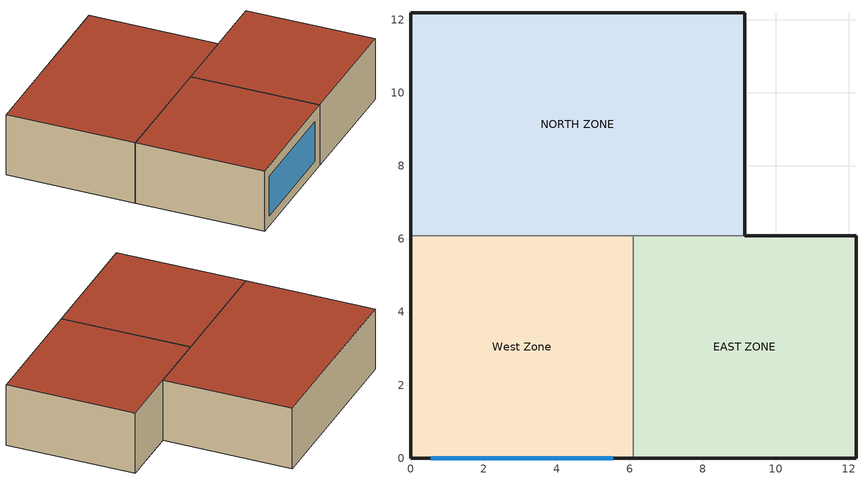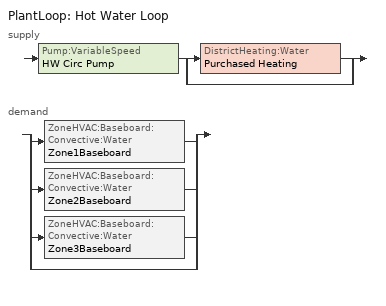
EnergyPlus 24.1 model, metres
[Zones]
West Zone
 floor adiabatic (FLOOR SLAB 8 IN): 0,0 0,6.1 6.1,6.1 6.1,0 z0
 wall outside (EXTWALL80): 0,6.1 0,0 6.1,0 z0:3.05
 wall to NORTH ZONE (PARTITION06): 6.1,6.1 0,6.1 z0:3.05
 wall to EAST ZONE (PARTITION06): 6.1,0 6.1,6.1 z0:3.05
 window (WIN-CON-LIGHT): 0.55,0 5.55,0 z0.5:2.5
 roof outside (ROOF34): 0,6.1 0,0 6.1,0 6.1,6.1 z3.05
EAST ZONE
 floor adiabatic (FLOOR SLAB 8 IN): 6.1,0 6.1,6.1 12.19,6.1 12.19,0 z0
 wall outside (EXTWALL80): 6.1,0 12.19,0 12.19,6.1 9.14,6.1 z0:3.05
 wall to NORTH ZONE (PARTITION06): 9.14,6.1 6.1,6.1 z0:3.05
 roof outside (ROOF34): 6.1,6.1 6.1,0 12.19,0 12.19,6.1 z3.05
NORTH ZONE
 floor adiabatic (FLOOR SLAB 8 IN): 0,6.1 0,12.19 9.14,12.19 9.14,6.1 z0
 wall outside (EXTWALL80): 9.14,6.1 9.14,12.19 0,12.19 0,6.1 z0:3.05
 roof outside (ROOF34): 0,12.19 0,6.1 9.14,6.1 9.14,12.19 z3.05
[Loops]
PlantLoop 'Hot Water Loop'
 supply: Pump:VariableSpeed 'HW Circ Pump' > split
  | DistrictHeating:Water 'Purchased Heating'
  | bypass
 demand: split
  | ZoneHVAC:Baseboard:Convective:Water 'Zone1Baseboard'
  | ZoneHVAC:Baseboard:Convective:Water 'Zone2Baseboard'
  | ZoneHVAC:Baseboard:Convective:Water 'Zone3Baseboard'
  | bypass
[Building]
NONE: Loads convergence tolerance value=0.04; Maximum number of warmup days=25; Minimum number of warmup days=6; North axis=0; Solar distribution=FullInteriorAndExterior; Temperature convergence tolerance value=0.4; Terrain=Suburbs
[Site:GroundTemperature:BuildingSurface]
20.03, 20.03, 20.13, 20.3, 20.43, 20.52, 20.62, 20.77, 20.78, 20.55, 20.44, 20.2
[Site:Location]
CHICAGO_IL_USA TMY2-94846: Elevation=190; Latitude=41.78; Longitude=-87.75; Time zone=-6
[SizingPeriod:DesignDay] Barometric pressure=99063; Day of month=21; Daylight saving time indicator=No; Humidity condition type=WetBulb; Rain indicator=No; Sky clearness=1; Snow indicator=No; Solar model indicator=ASHRAEClearSky
Name | Daily dry bulb temperature range | Day type | Maximum dry bulb temperature | Month | Wetbulb or dewpoint at maximum dry bulb | Wind direction | Wind speed
CHICAGO_IL_USA Annual Cooling 1% Design Conditions DB/MCWB | 10.7 | SummerDesignDay | 31.5 | 7 | 23 | 230 | 5.3
CHICAGO_IL_USA Annual Heating 99% Design Conditions DB | 0 | WinterDesignDay | -17.3 | 1 | -17.3 | 270 | 4.9
[Construction]
EXTWALL80: A1 - 1 IN STUCCO, C4 - 4 IN COMMON BRICK, E1 - 3 / 4 IN PLASTER OR GYP BOARD
FLOOR SLAB 8 IN: C10 - 8 IN HW CONCRETE
PARTITION06: E1 - 3 / 4 IN PLASTER OR GYP BOARD, C6 - 8 IN CLAY TILE, E1 - 3 / 4 IN PLASTER OR GYP BOARD
ROOF34: E2 - 1 / 2 IN SLAG OR STONE, E3 - 3 / 8 IN FELT AND MEMBRANE, B5 - 1 IN DENSE INSULATION, C12 - 2 IN HW CONCRETE
WIN-CON-LIGHT: WIN-LAY-GLASS-LIGHT
[Material] Thermal absorptance=0.9
Name | Conductivity | Density | Roughness | Solar absorptance | Specific heat | Thickness | Visible absorptance
A1 - 1 IN STUCCO | 0.691831 | 1858.142 | Smooth | 0.92 | 836.8 | 0.0253898 | 0.92
B5 - 1 IN DENSE INSULATION | 0.0432394 | 91.30524 | VeryRough | 0.5 | 836.8 | 0.0253898 | 0.5
C4 - 4 IN COMMON BRICK | 0.726422 | 1922.216 | Rough | 0.76 | 836.8 | 0.101498 | 0.76
C6 - 8 IN CLAY TILE | 0.570761 | 1121.292 | Smooth | 0.82 | 836.8 | 0.203302 | 0.82
C10 - 8 IN HW CONCRETE | 1.729577 | 2242.585 | MediumRough | 0.65 | 836.8 | 0.203302 | 0.65
C12 - 2 IN HW CONCRETE | 1.729577 | 2242.585 | MediumRough | 0.65 | 836.8 | 0.0509016 | 0.65
E1 - 3 / 4 IN PLASTER OR GYP BOARD | 0.726422 | 1601.846 | Smooth | 0.92 | 836.8 | 0.01905 | 0.92
E2 - 1 / 2 IN SLAG OR STONE | 1.435549 | 881.0155 | Rough | 0.55 | 1673.6 | 0.0127102 | 0.55
E3 - 3 / 8 IN FELT AND MEMBRANE | 0.190253 | 1121.292 | Rough | 0.75 | 1673.6 | 0.00954024 | 0.75
[WindowMaterial:Glazing]
WIN-LAY-GLASS-LIGHT: Back side infrared hemispherical emissivity=0.84; Back side solar reflectance at normal incidence=0.031; Back side visible reflectance at normal incidence=0.05; Conductivity=0.9; Front side infrared hemispherical emissivity=0.84; Front side solar reflectance at normal incidence=0.031; Front side visible reflectance at normal incidence=0.05; Infrared transmittance at normal incidence=0; Optical data type=SpectralAverage; Solar transmittance at normal incidence=0.9; Thickness=0.003; Visible transmittance at normal incidence=0.9
[DesignSpecification:OutdoorAir] Outdoor air flow per person=0.00944; Outdoor air flow per zone=0; Outdoor air flow per zone floor area=0; Outdoor air method=Flow/Person
SZ DSOA EAST ZONE; SZ DSOA NORTH ZONE; SZ DSOA West Zone
[DistrictHeating:Water]
Purchased Heating: Nominal capacity=1000000
[ElectricEquipment] Design level calculation method=EquipmentLevel; Fraction latent=0; Fraction lost=0; Fraction radiant=0.3; Schedule=Intermittent
Name | Design level | Zone or zonelist or space or spacelist
EAST ZONE ElecEq 1 | 1464.375 | EAST ZONE
NORTH ZONE ElecEq 1 | 2928.751 | NORTH ZONE
West Zone ElecEq 1 | 2928.751 | West Zone
[EnergyManagementSystem:Actuator]
Name | Actuated component control type | Actuated component type | Actuated component unique
Zone2WinAC_OA_MdotIn | Inlet Mass Flow Rate | Secondary Air Connection | Zone2WindAC
Zone2WinAC_PrimAir_MdotIn | Inlet Mass Flow Rate | Primary Air Connection | Zone2WindAC
Zone2WinAC_PrimAir_MdotOut | Outlet Mass Flow Rate | Primary Air Connection | Zone2WindAC
Zone2WinAC_PrimAir_Tout | Outlet Temperature | Primary Air Connection | Zone2WindAC
Zone2WinAC_PrimAir_Wout | Outlet Humidity Ratio | Primary Air Connection | Zone2WindAC
Zone3WinAC_OA_MdotIn | Inlet Mass Flow Rate | Secondary Air Connection | Zone3WindAC
Zone3WinAC_PrimAir_MdotIn | Inlet Mass Flow Rate | Primary Air Connection | Zone3WindAC
Zone3WinAC_PrimAir_MdotOut | Outlet Mass Flow Rate | Primary Air Connection | Zone3WindAC
Zone3WinAC_PrimAir_Tout | Outlet Temperature | Primary Air Connection | Zone3WindAC
Zone3WinAC_PrimAir_Wout | Outlet Humidity Ratio | Primary Air Connection | Zone3WindAC
[EnergyManagementSystem:CurveOrTableIndexVariable]
Name | Curve or table object
WindACCoolCapFFF | WindACCoolCapFFF
WindACCoolCapFT | WindACCoolCapFT
WindACEIRFFF | WindACEIRFFF
WindACEIRFT | WindACEIRFT
WindACPLFFPLR | WindACPLFFPLR
[EnergyManagementSystem:GlobalVariable]
EnergyManagementSystem:GlobalVariable 1: PrimAir_Tinlet; PrimAir_Winlet; PrimAir_MdotOut; PrimAir_MdotIn; PrimAir_Tout; PrimAir_Wout; tot_cool_Power; ElectPower; ElectEnergy; OA_Tdb; OA_W; Qdot_Request; AirSupMdotDesign; AirOAMdotDesign; FanEff; FanDeltaP; RatedCap; RatedEIR; OA_MdotIn; ZoneCoolTstat
[EnergyManagementSystem:InternalVariable]
Name | Internal data index key | Internal data type
Zone1WinAC_OA_Tdb | Zone1WindAC | Inlet Temperature for Secondary Air Connection
Zone1WinAC_OA_W | Zone1WindAC | Inlet Humidity Ratio for Secondary Air Connection
Zone1WinAC_OA_rho | Zone1WindAC | Inlet Density for Secondary Air Connection
Zone1WinAC_PrimAir_Cp | Zone1WindAC | Inlet Specific Heat for Primary Air Connection
Zone1WinAC_PrimAir_Tinlet | Zone1WindAC | Inlet Temperature for Primary Air Connection
Zone1WinAC_PrimAir_Winlet | Zone1WindAC | Inlet Humidity Ratio for Primary Air Connection
Zone1WinAC_Qdot_Request | Zone1WindAC | Remaining Sensible Load to Cooling Setpoint
Zone1_CoolDesign_Cap | West Zone | Final Zone Design Cooling Load
Zone1_CoolDesign_Mdot | West Zone | Final Zone Design Cooling Air Mass Flow Rate
Zone1_OADesign_Vdot | West Zone | Zone Outdoor Air Design Volume Flow Rate
Zone2WinAC_OA_Tdb | Zone2WindAC | Inlet Temperature for Secondary Air Connection
Zone2WinAC_OA_W | Zone2WindAC | Inlet Humidity Ratio for Secondary Air Connection
Zone2WinAC_OA_rho | Zone2WindAC | Inlet Density for Secondary Air Connection
Zone2WinAC_PrimAir_Cp | Zone2WindAC | Inlet Specific Heat for Primary Air Connection
Zone2WinAC_PrimAir_Tinlet | Zone2WindAC | Inlet Temperature for Primary Air Connection
Zone2WinAC_PrimAir_Winlet | Zone2WindAC | Inlet Humidity Ratio for Primary Air Connection
Zone2WinAC_Qdot_Request | Zone2WindAC | Remaining Sensible Load to Cooling Setpoint
Zone2_CoolDesign_Cap | East Zone | Final Zone Design Cooling Load
Zone2_CoolDesign_Mdot | East Zone | Final Zone Design Cooling Air Mass Flow Rate
Zone2_OADesign_Vdot | East Zone | Zone Outdoor Air Design Volume Flow Rate
Zone3WinAC_OA_Tdb | Zone3WindAC | Inlet Temperature for Secondary Air Connection
Zone3WinAC_OA_W | Zone3WindAC | Inlet Humidity Ratio for Secondary Air Connection
Zone3WinAC_OA_rho | Zone3WindAC | Inlet Density for Secondary Air Connection
Zone3WinAC_PrimAir_Cp | Zone3WindAC | Inlet Specific Heat for Primary Air Connection
Zone3WinAC_PrimAir_Tinlet | Zone3WindAC | Inlet Temperature for Primary Air Connection
Zone3WinAC_PrimAir_Winlet | Zone3WindAC | Inlet Humidity Ratio for Primary Air Connection
Zone3WinAC_Qdot_Request | Zone3WindAC | Remaining Sensible Load to Cooling Setpoint
Zone3_CoolDesign_Cap | North Zone | Final Zone Design Cooling Load
Zone3_CoolDesign_Mdot | North Zone | Final Zone Design Cooling Air Mass Flow Rate
Zone3_OADesign_Vdot | North Zone | Zone Outdoor Air Design Volume Flow Rate
[EnergyManagementSystem:MeteredOutputVariable] End use category=Cooling; End use subcategory=Window Air Conditioners; Group type=HVAC; Resource type=Electricity; Update frequency=SystemTimestep
Name | Ems program or subroutine | Ems variable | Units
Zone 2 WinAC Electricity Consumption | Zone2_WinAC_ModelOuput | Zone2WinAC_ElectEnergy | J
Zone 3 WinAC Electricity Consumption | Zone3_WinAC_ModelOuput | Zone3WinAC_ElectEnergy
[EnergyManagementSystem:OutputVariable] Type of data in variable=Averaged; Units=W; Update frequency=SystemTimestep
Name | Ems program or subroutine | Ems variable
Zone 1 WinAC Total Cooling Rate | Zone1_WinAC_ModelOuput | Zone1WinAC_tot_cool_Power
Zone 2 WinAC Electricity Power | Zone2_WinAC_ModelOuput | Zone2WinAC_ElectPower
Zone 2 WinAC Total Cooling Rate | Zone2_WinAC_ModelOuput | Zone2WinAC_tot_cool_Power
Zone 3 WinAC Electricity Power | Zone3_WinAC_ModelOuput | Zone3WinAC_ElectPower
Zone 3 WinAC Total Cooling Rate | Zone3_WinAC_ModelOuput | Zone3WinAC_tot_cool_Power
[EnergyManagementSystem:Program]
InitZone2WinACModel; InitZone3WinACModel: Set dummy = 1
WinAC_OnFanCycCoil_Sim_Model: IF Qdot_Request < 0.0; Set QdotReq = Qdot_Request; ELSE; Set QdotReq = 0.0; ENDIF; IF COOLINGCOILAVAILSCHED == 0.0; Set QdotReq = 0.0; ENDIF; IF QdotReq == 0.0; Set PrimAir_MdotIn = 0.0; Set PrimAir_MdotOut = 0.0; Set PrimAir_Tout = PrimAir_Tinlet; Set PrimAir_Wout = PrimAir_Winlet; Set tot_cool_Power = 0.0; Set ElectPower = 0.0; Set ElectEnergy = 0.0; Set OA_MdotIn = 0.0; RETURN; ENDIF; Set Recirc_Mdot = AirSupMdotDesign - AirOAMdotDesign; Set Recirc_H  = @HFnTdbW PrimAir_Tinlet PrimAir_Winlet; Set OA_H  = @HFnTdbW OA_Tdb OA_W; Set Mix_H = ((Recirc_Mdot * Recirc_H) + (AirOAMdotDesign * OA_H)) / AirSupMdotDesign; Set Mix_W = ((Recirc_Mdot * PrimAir_Winlet) + (AirOAMdotDesign * OA_W)) / AirSupMdotDesign; Set Mix_Tdb = @TdbFnHW Mix_H Mix_W; Set Mix_rho = @RhoAirFnPbTdbW OA_Press Mix_Tdb Mix_W; Set FanPower = (AirSupMdotDesign * FanDeltaP) / (FanEff * Mix_rho); Set FanPowerToAir = FanPower; Set FanDeltaH = FanPowerToAir/AirSupMdotDesign; Set FanOut_H = Mix_H + FanDeltaH; Set FanOut_W = Mix_W; Set FanOut_Tdb = @TdbFnHW FanOut_H FanOut_W; Set FanOut_Twb = @TwbFnTdbWPb FanOut_Tdb FanOut_W OA_Press; Set RatedCBF = 0.12666; Set LogRatedCBF = @Ln RatedCBF; Set A0 = (0.0 -1.0) * LogRatedCBF * AirSupMdotDesign; Set ADiff = (0.0 - 1.0) * (A0 / AirSupMdotDesign); Set CBF = @Exp ADiff; Set dummy = 0.0; Set TotCapTempModFac = @CurveValue WindACCoolCapFT FanOut_Twb OA_Tdb dummy dummy dummy; Set TotCapFlowModFac = @CurveValue WindACCoolCapFFF 1.0 dummy dummy dummy dummy; Set TotCap = RatedCap * TotCapTempModFac * TotCapFlowModFac; Set HDelta = TotCap / AirSupMdotDesign; Set H_ADP = FanOut_H - (HDelta / ( 1.0 - CBF)); Set T_ADP = @TsatFnHPb H_ADP OA_Press; Set W_ADP = @WfnTdbH T_ADP H_ADP; Set H_Tin_W_ADP = @HFnTdbW FanOut_Tdb W_ADP; IF ((FanOut_H - H_ADP) <> 0.0); Set SHR = (H_Tin_W_ADP - H_ADP)/(FanOut_H - H_ADP ); Set SHR = @Min SHR 1.0; ELSE; Set SHR = 1.0; ENDIF; Set PLR = 1.0; Set FullLoadOutAirEnth = FanOut_H - (TotCap/AirSupMdotDesign); Set hTinwout = FanOut_H - ((1.0 - SHR) * HDelta); IF (SHR < 1.0); Set FullLoadOutAirHumRat = @WFnTdbH FanOut_Tdb hTinwout; ELSE; Set FullLoadOutAirHumRat = FanOut_W; ENDIF; Set FullLoadOutAirTemp = @TdbFnHW FullLoadOutAirEnth  FullLoadOutAirHumRat; Set DesiredZone_H = @HFnTdbW ZoneCoolTstat PrimAir_Winlet; Set FullTotCapSens = AirSupMdotDesign * (DesiredZone_H - FullLoadOutAirEnth); Set ABS_FullTotCapSens = @ABS FullTotCapSens; Set ABS_QdotReq = @ABS QdotReq; IF ABS_QdotReq < ABS_FullTotCapSens; Set PLR = (ABS_QdotReq - FanPowerToAir)/ (ABS_FullTotCapSens - FanPowerToAir); Set ErrorTol = 0.0005; Set Iter = 0; Set MaxIter = 30; Set Relax = 0.8; Set ABS_Error = 0.002; WHILE (ABS_Error > ErrorTol) && (Iter < MaxIter); Set OutAir_H = (PLR*FullLoadOutAirEnth) +  ((1.0-PLR)* FanOut_H); Set OutAir_W = (PLR*FullLoadOutAirHumRat) + ((1.0-PLR)*FanOut_W); Set OutletAirTemp = @TdbFnHW OutAir_H OutAir_W; Set TotCapTest = AirSupMdotDesign * (DesiredZone_H - OutAir_H); Set Error = (ABS_QdotReq - TotCapTest)/ABS_QdotReq; Set ABS_Error = @ABS Error; IF (ABS_Error > ErrorTol); Set DelPLR = (ABS_QdotReq - TotCapTest) / ABS_FullTotCapSens; Set PLR = PLR + Relax * DelPLR; Set PLR = @min PLR 1.0; ENDIF; Set Iter = Iter + 1; If (Iter == 16); Set Relax = 0.5; ENDIF; ENDWHILE; ELSE; Set PLR = 1.0; Set OutAir_H = FullLoadOutAirEnth; Set OutAir_W = FullLoadOutAirHumRat; Set OutletAirTemp = FullLoadOutAirTemp; ENDIF; Set PLF = @CurveValue WindACPLFFPLR PLR dummy dummy dummy dummy; Set CoilRTF = PLR / PLF; Set CoilRTF = @Min CoilRTF 1.0; Set EIRTempModFac = @CurveValue WindACEIRFT FanOut_Twb OA_Tdb dummy dummy dummy; Set EIRFlowModFac = @CurveValue WindACEIRFFF 1.0 dummy dummy dummy dummy; Set EIR = RatedEIR * EIRTempModFac * EIRFlowModFac; Set DXElecPower = TotCap * CoilRTF * EIR; Set ElectPower = DXElecPower + FanPower; Set ElectEnergy = ElectPower * SystemTimeStep * 3600; Set tot_cool_Power = ABS_FullTotCapSens * PLR; Set PrimAir_MdotOut = AirSupMdotDesign; Set PrimAir_MdotIn  = AirSupMdotDesign; Set PrimAir_Tout  = OutletAirTemp; SEt PrimAir_Wout = OutAir_W; Set OA_MdotIn = AirOAMdotDesign
Zone1_WinAC_ModelOuput: Set Zone1WinAC_PrimAir_MdotOut = PrimAir_MdotOut; Set Zone1WinAC_PrimAir_MdotIn  = PrimAir_MdotIn; Set Zone1WinAC_PrimAir_Tout    = PrimAir_Tout; Set Zone1WinAC_PrimAir_Wout    = PrimAir_Wout; Set Zone1WinAC_ElectPower      = ElectPower; Set Zone1WinAC_tot_cool_Power  = tot_cool_Power; Set Zone1WinAC_ElectEnergy     = ElectEnergy; Set Zone1WinAC_OA_MdotIn       = OA_MdotIn
Zone2_WinAC_ModelInput: Set PrimAir_Tinlet = Zone2WinAC_PrimAir_Tinlet; Set PrimAir_Winlet = Zone2WinAC_PrimAir_Winlet; Set OA_Tdb = Zone2WinAC_OA_Tdb; Set OA_W = Zone2WinAC_OA_W; Set Qdot_Request = Zone2WinAC_Qdot_Request; Set AirOAMdotDesign  = Zone2_OADesign_Vdot * Zone2WinAC_OA_rho; Set AirSupMdotDesign = Zone2_CoolDesign_Mdot; Set FanEff     = 0.5; Set FanDeltaP  = 75.0; Set RatedCap  = Zone2_CoolDesign_Cap / 0.75; Set RatedEIR  = 1 / 3.0; Set ZoneCoolTstat = Zone2Cooling_Tstat
Zone2_WinAC_ModelOuput: Set Zone2WinAC_PrimAir_MdotOut = PrimAir_MdotOut; Set Zone2WinAC_PrimAir_MdotIn  = PrimAir_MdotIn; Set Zone2WinAC_PrimAir_Tout    = PrimAir_Tout; Set Zone2WinAC_PrimAir_Wout    = PrimAir_Wout; Set Zone2WinAC_ElectPower      = ElectPower; Set Zone2WinAC_tot_cool_Power  = tot_cool_Power; Set Zone2WinAC_ElectEnergy     = ElectEnergy; Set Zone2WinAC_OA_MdotIn       = OA_MdotIn
Zone3_WinAC_ModelInput: Set PrimAir_Tinlet = Zone3WinAC_PrimAir_Tinlet; Set PrimAir_Winlet = Zone3WinAC_PrimAir_Winlet; Set OA_Tdb = Zone3WinAC_OA_Tdb; Set OA_W = Zone3WinAC_OA_W; Set Qdot_Request = Zone3WinAC_Qdot_Request; Set AirOAMdotDesign  = Zone3_OADesign_Vdot * Zone3WinAC_OA_rho; Set AirSupMdotDesign = Zone3_CoolDesign_Mdot; Set FanEff     = 0.5; Set FanDeltaP  = 75.0; Set RatedCap  = Zone3_CoolDesign_Cap / 0.75; Set RatedEIR  = 1 / 3.0; Set ZoneCoolTstat = Zone3_Cooling_Tstat
Zone3_WinAC_ModelOuput: Set Zone3WinAC_PrimAir_MdotOut = PrimAir_MdotOut; Set Zone3WinAC_PrimAir_MdotIn  = PrimAir_MdotIn; Set Zone3WinAC_PrimAir_Tout    = PrimAir_Tout; Set Zone3WinAC_PrimAir_Wout    = PrimAir_Wout; Set Zone3WinAC_ElectPower      = ElectPower; Set Zone3WinAC_tot_cool_Power  = tot_cool_Power; Set Zone3WinAC_ElectEnergy     = ElectEnergy; Set Zone3WinAC_OA_MdotIn       = OA_MdotIn
[EnergyManagementSystem:ProgramCallingManager]
Zone 2 Window AC Init Program Manager: UserDefinedComponentModel; InitZone2WinACModel
Zone 2 Window AC Model Program Manager: UserDefinedComponentModel; Zone2_WinAC_ModelInput; WinAC_OnFanCycCoil_Sim_Model; Zone2_WinAC_ModelOuput
Zone 3 Window AC Init Program Manager: UserDefinedComponentModel; InitZone3WinACModel
Zone 3 Window AC Model Program Manager: UserDefinedComponentModel; Zone3_WinAC_ModelInput; WinAC_OnFanCycCoil_Sim_Model; Zone3_WinAC_ModelOuput
[EnergyManagementSystem:Sensor]
Name | Output variable or output meter index key | Output variable or output meter
COOLINGCOILAVAILSCHED | COOLINGCOILAVAILSCHED | Schedule Value
OA_Press | Environment | Site Outdoor Air Barometric Pressure
Zone1Cooling_Tstat | West Zone | Zone Thermostat Cooling Setpoint Temperature
Zone2Cooling_Tstat | East Zone | Zone Thermostat Cooling Setpoint Temperature
Zone3_Cooling_Tstat | North Zone | Zone Thermostat Cooling Setpoint Temperature
[Lights] Design level calculation method=LightingLevel; End use subcategory=GeneralLights; Fraction radiant=0.2; Fraction replaceable=0; Fraction visible=0.2; Return air fraction=0; Schedule=Office Lighting
Name | Lighting level | Zone or zonelist or space or spacelist
EAST ZONE Lights 1 | 1464.375 | EAST ZONE
NORTH ZONE Lights 1 | 878.6252 | NORTH ZONE
[People] Activity level schedule=Activity Sch; Air velocity schedule=Air Velo Sch; Carbon dioxide generation rate=3.82e-08; Clothing insulation calculation method=ClothingInsulationSchedule; Clothing insulation schedule=Clothing Sch; Fraction radiant=0.3; Mean radiant temperature calculation type=EnclosureAveraged; Number of people calculation method=People; Number of people schedule=Office Occupancy; Thermal comfort model 1 type=Fanger; Work efficiency schedule=Work Eff Sch
Name | Number of people | Zone or zonelist or space or spacelist
EAST ZONE | 3 | EAST ZONE
NORTH ZONE | 4 | NORTH ZONE
West Zone | 3 | West Zone
[PlantEquipmentList]
heating plant: Purchased Heating, DistrictHeating:Water
[PlantEquipmentOperation:HeatingLoad]
Purchased Heating Only: Load range 1 lower limit=0; Load range 1 upper limit=1000000; Range 1 equipment list=heating plant
[PlantEquipmentOperationSchemes]
Hot Loop Operation: Control scheme 1=Purchased Heating Only; Control scheme 1 schedule=ON
[PlantLoop]
Hot Water Loop: Fluid type=Water; Load distribution scheme=Optimal; Maximum loop flow rate=Autosize; Maximum loop temperature=100; Minimum loop flow rate=0; Minimum loop temperature=10; Plant equipment operation scheme=Hot Loop Operation; Plant loop volume=Autocalculate
[Pump:VariableSpeed]
HW Circ Pump: Design maximum flow rate=Autosize; Design minimum flow rate=0; Design power consumption=Autosize; Design pump head=179352; Fraction of motor inefficiencies to fluid stream=0; Motor efficiency=0.9; Pump control type=Intermittent; Coefficient 1 of the part load performance curve=0; Coefficient 2 of the part load performance curve=1; Coefficient 3 of the part load performance curve=0; Coefficient 4 of the part load performance curve=0
[SetpointManager:Scheduled]
Hot Water Loop Setpoint Manager: Control variable=Temperature; Schedule=HW Loop Temp Schedule; Setpoint node or nodelist=Hot Water Loop Setpoint Node List
[Sizing:Plant]
Hot Water Loop: Design loop exit temperature=82; Loop design temperature difference=11; Loop type=Heating
[Sizing:Zone] Account for dedicated outdoor air system=No; Cooling design air flow method=DesignDay; Cooling design air flow rate=0; Dedicated outdoor air high setpoint temperature for design=Autosize; Dedicated outdoor air low setpoint temperature for design=Autosize; Dedicated outdoor air system control strategy=NeutralSupplyAir; Heating design air flow method=DesignDay; Heating design air flow rate=0; Zone cooling design supply air humidity ratio=0.008; Zone cooling design supply air temperature=12; Zone cooling design supply air temperature input method=SupplyAirTemperature; Zone cooling sizing factor=0; Zone heating design supply air humidity ratio=0.008; Zone heating design supply air temperature=50; Zone heating design supply air temperature input method=SupplyAirTemperature; Zone heating sizing factor=0
Name | Design specification outdoor air object
West Zone | SZ DSOA West Zone
EAST ZONE | SZ DSOA EAST ZONE
NORTH ZONE | SZ DSOA NORTH ZONE
[ThermostatSetpoint:SingleCooling]
Cooling Setpoint with SB: Setpoint temperature schedule=Cooling Setpoints
[ThermostatSetpoint:SingleHeating]
Heating Setpoint with SB: Setpoint temperature schedule=Heating Setpoints
[Zone] Ceiling height=Autocalculate; Multiplier=1; Type=1; Volume=Autocalculate
EAST ZONE; NORTH ZONE; West Zone
[ZoneControl:Thermostat] Control 1=Heating Setpoint with SB; Control 2=Cooling Setpoint with SB; Control type schedule=Zone Control Type Sched
Name | Zone or zonelist
Zone 1 Thermostat | West Zone
Zone 2 Thermostat | EAST ZONE
Zone 3 Thermostat | NORTH ZONE
[ZoneHVAC:Baseboard:Convective:Water] Availability schedule=FanAndCoilAvailSched; Convergence tolerance=0.001; Heating design capacity=Autosize; Heating design capacity method=HeatingDesignCapacity; Maximum water flow rate=Autosize; U factor times area value=Autosize
Zone1Baseboard; Zone2Baseboard; Zone3Baseboard
[Zone equipment]
West Zone: Zone1WindAC, Zone1Baseboard
EAST ZONE: Zone2WindAC, Zone2Baseboard
NORTH ZONE: Zone3WindAC, Zone3Baseboard
[ZoneHVAC:ForcedAir:UserDefined] Number of plant loop connections=0
Name | Overall model simulation program calling manager | Model setup and sizing program calling manager
Zone1WindAC | Zone 1 Window AC Model Program Manager
Zone2WindAC | Zone 2 Window AC Model Program Manager | Zone 2 Window AC Init Program Manager
Zone3WindAC | Zone 3 Window AC Model Program Manager | Zone 3 Window AC Init Program Manager
[Curve:Biquadratic] Input unit type for x=Temperature; Input unit type for y=Temperature; Maximum value of x=23.88889; Maximum value of y=46.11111; Minimum value of x=12.77778; Minimum value of y=18; Output unit type=Dimensionless
Name | Coefficient1 constant | Coefficient2 x | Coefficient3 x 2 | Coefficient4 y | Coefficient5 y 2 | Coefficient6 x y
WindACCoolCapFT | 0.942588 | 0.00954335 | 0.00068377 | -0.0110427 | 5.249e-06 | -9.72e-06
WindACEIRFT | 0.342414 | 0.034885 | -0.0006237 | 0.00497722 | 0.000437951 | -0.000728028
[Curve:Quadratic]
Name | Maximum value of x | Minimum value of x | Coefficient1 constant | Coefficient2 x | Coefficient3 x 2
WindACCoolCapFFF | 1.5 | 0.5 | 0.8 | 0.2 | 0
WindACEIRFFF | 1.5 | 0.5 | 1.1552 | -0.1808 | 0.0256
WindACPLFFPLR | 1 | 0 | 0.85 | 0.15 | 0
[Schedule:Compact]
Activity Sch: Through: 12/31, For: Alldays, Until: 24:00, 131.8
Air Velo Sch: Through: 12/31, For: Alldays, Until: 24:00, 0.137
COOLING SETPOINTS: Through: 12/31, For: Weekdays Weekends Holidays CustomDay1 CustomDay2, Until: 7:00, 30, Until: 17:00, 24, Until: 24:00, 30, For: SummerDesignDay, Until: 24:00, 24, For: WinterDesignDay, Until: 24:00, 50
COOLINGCOILAVAILSCHED: Through: 3/31, For: Alldays, Until: 24:00, 0, Through: 9/30, For: Weekdays, Until: 7:00, 0, Until: 17:00, 1, Until: 24:00, 0, For: Weekends Holidays CustomDay1 CustomDay2, Until: 24:00, 0, For: SummerDesignDay WinterDesignDay, Until: 24:00, 1, Through: 12/31, For: Alldays, Until: 24:00, 0
Clothing Sch; ON: Through: 12/31, For: Alldays, Until: 24:00, 1
FANANDCOILAVAILSCHED: Through: 3/31, For: Alldays, Until: 24:00, 1, Through: 9/30, For: Weekdays, Until: 7:00, 0, Until: 17:00, 1, Until: 24:00, 0, For: Weekends Holidays CustomDay1 CustomDay2, Until: 24:00, 0, For: SummerDesignDay WinterDesignDay, Until: 24:00, 1, Through: 12/31, For: Alldays, Until: 24:00, 1
HEATING SETPOINTS: Through: 12/31, For: Weekdays Weekends Holidays CustomDay1 CustomDay2, Until: 7:00, 15, Until: 17:00, 20, Until: 24:00, 15, For: SummerDesignDay, Until: 24:00, 15, For: WinterDesignDay, Until: 24:00, 20
HW LOOP TEMP SCHEDULE: Through: 12/31, For: Alldays, Until: 24:00, 82
Intermittent: Through: 12/31, For: Weekdays, Until: 8:00, 0, Until: 18:00, 1, Until: 24:00, 0, For: Weekends Holidays CustomDay1 CustomDay2, Until: 24:00, 0, For: SummerDesignDay, Until: 24:00, 1, For: WinterDesignDay, Until: 24:00, 0.15
Office Lighting: Through: 12/31, For: Weekdays, Until: 6:00, 0.05, Until: 7:00, 0.2, Until: 17:00, 1, Until: 18:00, 0.5, Until: 24:00, 0.05, For: Weekends Holidays CustomDay1 CustomDay2, Until: 24:00, 0.05, For: SummerDesignDay, Until: 24:00, 1, For: WinterDesignDay, Until: 24:00, 0.15
Office Occupancy: Through: 12/31, For: Weekdays, Until: 6:00, 0, Until: 7:00, 0.1, Until: 8:00, 0.5, Until: 12:00, 1, Until: 13:00, 0.5, Until: 16:00, 1, Until: 17:00, 0.5, Until: 18:00, 0.1, Until: 24:00, 0, For: Weekends Holidays CustomDay1 CustomDay2, Until: 24:00, 0, For: SummerDesignDay, Until: 24:00, 1, For: WinterDesignDay, Until: 24:00, 0.05
Work Eff Sch: Through: 12/31, For: Alldays, Until: 24:00, 0
ZONE CONTROL TYPE SCHED: Through: 3/31, For: Alldays, Until: 24:00, 1, Through: 9/30, For: Alldays, Until: 24:00, 2, Through: 12/31, For: Alldays, Until: 24:00, 1
